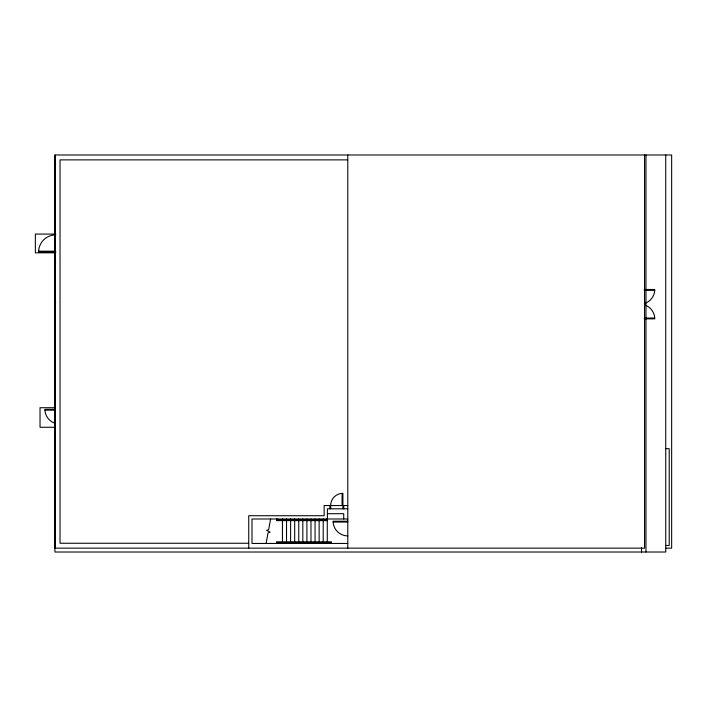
<?xml version="1.0" encoding="UTF-8"?>
<svg xmlns="http://www.w3.org/2000/svg" width="707" height="707" viewBox="0 0 707 707"><rect width="100%" height="100%" fill="white"/><g stroke="black" fill="none" stroke-linecap="round" stroke-linejoin="round"><path stroke-width="1.06" d="M266.071 543.453L268.05 532.857L270.154 532.194L266.548 530.259L268.633 529.729L270.631 518.991M347.694 159.879L60.015 159.879L60.015 543.25L248.74 543.25M54.916 163.953L55.729 163.953M55.729 234.07L35.35 234.07L35.35 252.814L55.729 252.814M38.611 251.188L55.729 251.188M55.729 252.001L38.611 252.001A17.118 17.118 0 0 1 55.729 234.883M54.916 262.191L55.729 262.191M644.254 289.499L654.735 289.499A14.67 14.67 0 0 1 644.386 303.524M644.254 290.321L654.735 290.321M54.916 302.136L55.729 302.136M644.254 318.035L654.735 318.035M644.254 318.848L654.735 318.848A14.67 14.67 0 0 0 644.386 304.832M55.252 407.718L40.034 407.718L40.034 427.275L55.252 427.275M55.411 409.344L44.93 409.344A14.67 14.67 0 0 0 55.279 423.369M44.93 410.157L55.411 410.157M665.95 448.68L669.202 448.68L669.202 545.495L665.923 545.495M347.791 505.54L324.151 505.54L324.151 515.73L248.74 515.73L248.74 548.137M347.791 508.801L327.412 508.801L327.412 518.991M327.412 513.697L343.717 513.697L343.717 518.991M347.791 518.991L252.001 518.991L252.001 543.453L347.791 543.453M327.288 520.626L276.534 520.626L276.534 518.991M347.791 521.236L333.121 521.236A14.67 14.67 0 0 0 347.791 535.915M333.121 522.049L347.791 522.049M54.916 548.137L644.545 548.137L644.545 154.983M666.144 548.137L671.65 548.137L671.65 154.983L54.916 154.983L54.916 552.017L665.738 552.017L665.738 154.983M645.968 154.983L645.968 552.017M641.541 547.845L641.541 552.017M347.791 154.983L347.791 548.137M343.717 505.54L343.717 508.801M342.904 508.801L342.904 493.318A12.231 12.231 0 0 0 330.673 505.54L330.673 508.801M342.091 493.318L342.091 505.54M331.362 543.453L331.362 541.818L276.534 541.818L276.534 543.453M330.549 543.453L330.549 542.64L277.347 542.64L277.347 543.453M329.86 505.54L329.86 508.801M327.288 518.991L327.288 541.818M327.288 542.64L327.288 543.453M326.466 518.991L326.466 519.813L277.347 519.813L277.347 518.991M323.205 518.991L323.205 519.813M323.205 520.626L323.205 541.818M323.205 542.64L323.205 543.453M319.131 518.991L319.131 519.813M319.131 520.626L319.131 541.818M319.131 542.64L319.131 543.453M315.057 518.991L315.057 519.813M315.057 520.626L315.057 541.818M315.057 542.64L315.057 543.453M310.983 518.991L310.983 519.813M310.983 520.626L310.983 541.818M310.983 542.64L310.983 543.453M306.9 518.991L306.9 519.813M306.9 520.626L306.9 541.818M306.9 542.64L306.9 543.453M302.826 518.991L302.826 519.813M302.826 520.626L302.826 541.818M302.826 542.64L302.826 543.453M298.752 518.991L298.752 519.813M298.752 520.626L298.752 541.818M298.752 542.64L298.752 543.453M294.678 518.991L294.678 519.813M294.678 520.626L294.678 541.818M294.678 542.64L294.678 543.453M290.604 518.991L290.604 519.813M290.604 520.626L290.604 541.818M290.604 542.64L290.604 543.453M286.521 518.991L286.521 519.813M286.521 520.626L286.521 541.818M286.521 542.64L286.521 543.453M282.447 518.991L282.447 519.813M282.447 520.626L282.447 541.818M282.447 542.64L282.447 543.453M55.119 154.983L55.119 548.137"/></g></svg>
